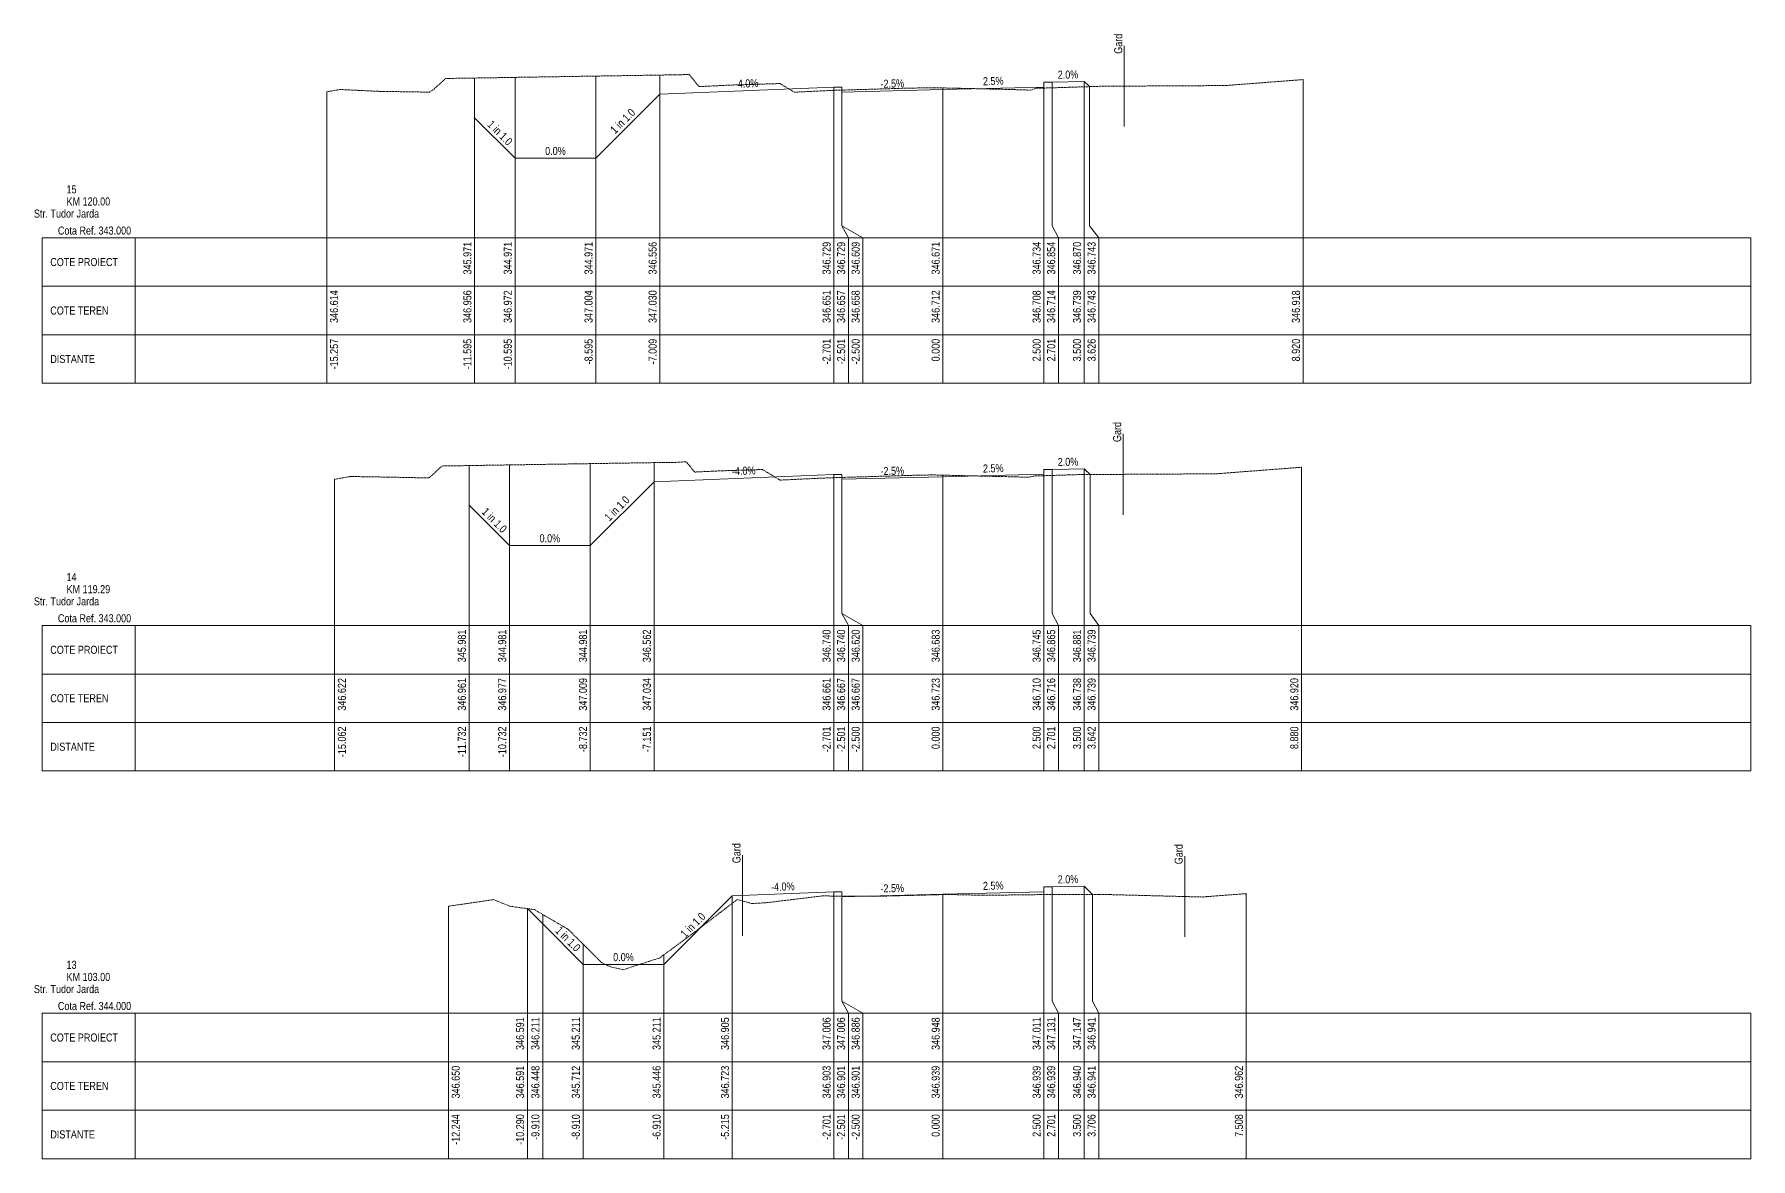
# Paper-space layout 'Str. Tudor Jarda-XS-1' of a CAD drawing. Extents: x 5 to 860, y 10 to 5944.
# Drawn here: x 5 to 430, y 1162 to 1440.4 of the extents above; entities that cross this region are included whole.
import ezdxf
from ezdxf.enums import TextEntityAlignment as Align

# ---------------------------------------------------------------- set-up
doc = ezdxf.new("R2010")
doc.units = 0
doc.linetypes.add('DASHED2', pattern=[0.375, 0.25, -0.125])
doc.layers.add('ARD-No Plot', color=1, linetype='Continuous', lineweight=0, plot=False)
for name, color, linetype, lineweight in [('DESIGN-TEXT', 7, 'Continuous', 0), ('EXISTING-TEXT', 7, 'Continuous', 0), ('LINES', 7, 'Continuous', 0), ('Text', 7, 'Continuous', 0), ('X-RL', 7, 'Continuous', 0), ('XPLOT-DESIGN', 5, 'Continuous', 0), ('XPLOT-EXISTING', 3, 'DASHED2', 0), ('XPLOT-GRADE', 7, 'Continuous', 0), ('XPLOT-KM', 7, 'Continuous', 0), ('XPLOT-TITLE', 7, 'Continuous', 0)]:
    doc.layers.add(name, color=color, linetype=linetype, lineweight=lineweight)
doc.styles.add('Arial', font='arial.ttf', dxfattribs={"width": 0.8})

psp = doc.layouts.new('Str. Tudor Jarda-XS-1')

# ---------------------------------------------------------------- linework, layer by layer
at = {"layer": 'LINES'}
for p, q in [((274.914, 1437.559), (274.914, 1417.559)), ((114.053, 1393), (114.053, 1429.564)), ((114.053, 1393), (114.053, 1429.564)), ((114.053, 1393), (114.053, 1429.564)), ((124.053, 1393), (124.053, 1429.724)), ((124.053, 1393), (124.053, 1429.724)), ((124.053, 1393), (124.053, 1429.724)), ((144.053, 1393), (144.053, 1430.044)), ((144.053, 1393), (144.053, 1430.044)), ((144.053, 1393), (144.053, 1430.044)), ((159.91, 1393), (159.91, 1430.296)), ((159.91, 1393), (159.91, 1430.296)), ((159.91, 1393), (159.91, 1430.296)), ((257.01, 1393), (257.01, 1428.536)), ((257.01, 1393), (257.01, 1428.536)), ((257.01, 1393), (257.01, 1428.536)), ((265, 1393), (265, 1428.696)), ((265, 1393), (265, 1428.696)), ((265, 1393), (265, 1428.696)), ((319.2, 1393), (319.2, 1429.179)), ((319.2, 1393), (319.2, 1429.179)), ((77.435, 1393), (77.435, 1426.144)), ((77.435, 1393), (77.435, 1426.144)), ((202.99, 1393), (202.99, 1427.286)), ((202.99, 1393), (202.99, 1427.286)), ((202.99, 1393), (202.99, 1427.286)), ((204.99, 1393), (204.99, 1427.286)), ((204.99, 1393), (204.99, 1427.286)), ((204.99, 1393), (204.99, 1427.286)), ((205, 1393), (205, 1426.575)), ((205, 1393), (205, 1426.575)), ((205, 1393), (205, 1426.575)), ((230, 1393), (230, 1427.116)), ((230, 1393), (230, 1427.116)), ((230, 1393), (230, 1427.116)), ((255, 1393), (255, 1427.336)), ((255, 1393), (255, 1427.336)), ((255, 1393), (255, 1427.336)), ((266.265, 1393), (266.265, 1427.431)), ((266.265, 1393), (266.265, 1427.431)), ((266.265, 1393), (266.265, 1427.431)), ((6.982, 1378), (6.982, 1390)), ((6.982, 1390), (30, 1390)), ((30, 1354), (30, 1390)), ((30, 1390), (430, 1390)), ((77.435, 1390), (77.435, 1393)), ((77.435, 1390), (77.435, 1393)), ((77.435, 1354), (77.435, 1390)), ((77.435, 1354), (77.435, 1390)), ((114.053, 1390), (114.053, 1393)), ((114.053, 1390), (114.053, 1393)), ((114.053, 1390), (114.053, 1393)), ((114.053, 1354), (114.053, 1390)), ((114.053, 1354), (114.053, 1390)), ((114.053, 1354), (114.053, 1390)), ((124.053, 1390), (124.053, 1393)), ((124.053, 1390), (124.053, 1393)), ((124.053, 1390), (124.053, 1393)), ((124.053, 1354), (124.053, 1390)), ((124.053, 1354), (124.053, 1390)), ((124.053, 1354), (124.053, 1390)), ((144.053, 1390), (144.053, 1393)), ((144.053, 1390), (144.053, 1393)), ((144.053, 1390), (144.053, 1393)), ((144.053, 1354), (144.053, 1390)), ((144.053, 1354), (144.053, 1390)), ((144.053, 1354), (144.053, 1390)), ((159.91, 1390), (159.91, 1393)), ((159.91, 1390), (159.91, 1393)), ((159.91, 1390), (159.91, 1393)), ((159.91, 1354), (159.91, 1390)), ((159.91, 1354), (159.91, 1390)), ((159.91, 1354), (159.91, 1390)), ((202.99, 1390), (202.99, 1393)), ((202.99, 1390), (202.99, 1393)), ((202.99, 1390), (202.99, 1393)), ((202.99, 1354), (202.99, 1390)), ((202.99, 1354), (202.99, 1390)), ((202.99, 1354), (202.99, 1390)), ((206.59, 1390), (204.99, 1393)), ((206.59, 1390), (204.99, 1393)), ((206.59, 1390), (204.99, 1393)), ((210.19, 1390), (205, 1393)), ((210.19, 1390), (205, 1393)), ((210.19, 1390), (205, 1393)), ((206.59, 1354), (206.59, 1390)), ((206.59, 1354), (206.59, 1390)), ((206.59, 1354), (206.59, 1390)), ((210.19, 1354), (210.19, 1390)), ((210.19, 1354), (210.19, 1390)), ((210.19, 1354), (210.19, 1390)), ((230, 1390), (230, 1393)), ((230, 1390), (230, 1393)), ((230, 1390), (230, 1393)), ((230, 1354), (230, 1390)), ((230, 1354), (230, 1390)), ((230, 1354), (230, 1390)), ((255, 1390), (255, 1393)), ((255, 1390), (255, 1393)), ((255, 1390), (255, 1393)), ((255, 1354), (255, 1390)), ((255, 1354), (255, 1390)), ((255, 1354), (255, 1390)), ((258.6, 1390), (257.01, 1393)), ((258.6, 1390), (257.01, 1393)), ((258.6, 1390), (257.01, 1393)), ((258.6, 1354), (258.6, 1390)), ((258.6, 1354), (258.6, 1390)), ((258.6, 1354), (258.6, 1390)), ((265, 1390), (265, 1393)), ((265, 1390), (265, 1393)), ((265, 1390), (265, 1393)), ((265, 1354), (265, 1390)), ((265, 1354), (265, 1390)), ((265, 1354), (265, 1390)), ((268.6, 1390), (266.265, 1393)), ((268.6, 1390), (266.265, 1393)), ((268.6, 1390), (266.265, 1393)), ((268.6, 1354), (268.6, 1390)), ((268.6, 1354), (268.6, 1390)), ((268.6, 1354), (268.6, 1390)), ((319.2, 1390), (319.2, 1393)), ((319.2, 1390), (319.2, 1393)), ((319.2, 1354), (319.2, 1390)), ((319.2, 1354), (319.2, 1390)), ((430, 1354), (430, 1390)), ((6.982, 1366), (6.982, 1378)), ((6.982, 1378), (30, 1378)), ((30, 1378), (6.982, 1378)), ((30, 1378), (430, 1378)), ((6.982, 1354), (6.982, 1366)), ((6.982, 1366), (30, 1366)), ((30, 1366), (6.982, 1366)), ((30, 1366), (430, 1366)), ((30, 1354), (6.982, 1354)), ((30, 1354), (430, 1354)), ((274.64, 1341.438), (274.64, 1321.438)), ((79.381, 1297), (79.381, 1330.216)), ((79.381, 1297), (79.381, 1330.216)), ((112.677, 1297), (112.677, 1333.609)), ((112.677, 1297), (112.677, 1333.609)), ((112.677, 1297), (112.677, 1333.609)), ((122.677, 1297), (122.677, 1333.769)), ((122.677, 1297), (122.677, 1333.769)), ((122.677, 1297), (122.677, 1333.769)), ((142.677, 1297), (142.677, 1334.089)), ((142.677, 1297), (142.677, 1334.089)), ((142.677, 1297), (142.677, 1334.089)), ((158.492, 1297), (158.492, 1334.34)), ((158.492, 1297), (158.492, 1334.34)), ((158.492, 1297), (158.492, 1334.34)), ((202.99, 1297), (202.99, 1331.402)), ((202.99, 1297), (202.99, 1331.402)), ((202.99, 1297), (202.99, 1331.402)), ((204.99, 1297), (204.99, 1331.402)), ((204.99, 1297), (204.99, 1331.402)), ((204.99, 1297), (204.99, 1331.402)), ((205, 1297), (205, 1330.674)), ((205, 1297), (205, 1330.674)), ((205, 1297), (205, 1330.674)), ((230, 1297), (230, 1331.235)), ((230, 1297), (230, 1331.235)), ((230, 1297), (230, 1331.235)), ((255, 1297), (255, 1331.452)), ((255, 1297), (255, 1331.452)), ((255, 1297), (255, 1331.452)), ((257.01, 1297), (257.01, 1332.652)), ((257.01, 1297), (257.01, 1332.652)), ((257.01, 1297), (257.01, 1332.652)), ((265, 1297), (265, 1332.812)), ((265, 1297), (265, 1332.812)), ((265, 1297), (265, 1332.812)), ((266.421, 1297), (266.421, 1331.391)), ((266.421, 1297), (266.421, 1331.391)), ((266.421, 1297), (266.421, 1331.391)), ((318.799, 1297), (318.799, 1333.197)), ((318.799, 1297), (318.799, 1333.197)), ((79.381, 1294), (79.381, 1297)), ((79.381, 1294), (79.381, 1297)), ((112.677, 1294), (112.677, 1297)), ((112.677, 1294), (112.677, 1297)), ((112.677, 1294), (112.677, 1297)), ((122.677, 1294), (122.677, 1297)), ((122.677, 1294), (122.677, 1297)), ((122.677, 1294), (122.677, 1297)), ((142.677, 1294), (142.677, 1297)), ((142.677, 1294), (142.677, 1297)), ((142.677, 1294), (142.677, 1297)), ((158.492, 1294), (158.492, 1297)), ((158.492, 1294), (158.492, 1297)), ((158.492, 1294), (158.492, 1297)), ((202.99, 1294), (202.99, 1297)), ((202.99, 1294), (202.99, 1297)), ((202.99, 1294), (202.99, 1297)), ((206.59, 1294), (204.99, 1297)), ((206.59, 1294), (204.99, 1297)), ((206.59, 1294), (204.99, 1297)), ((210.19, 1294), (205, 1297)), ((210.19, 1294), (205, 1297)), ((210.19, 1294), (205, 1297)), ((230, 1294), (230, 1297)), ((230, 1294), (230, 1297)), ((230, 1294), (230, 1297)), ((255, 1294), (255, 1297)), ((255, 1294), (255, 1297)), ((255, 1294), (255, 1297)), ((258.6, 1294), (257.01, 1297)), ((258.6, 1294), (257.01, 1297)), ((258.6, 1294), (257.01, 1297)), ((265, 1294), (265, 1297)), ((265, 1294), (265, 1297)), ((265, 1294), (265, 1297)), ((268.6, 1294), (266.421, 1297)), ((268.6, 1294), (266.421, 1297)), ((268.6, 1294), (266.421, 1297)), ((318.799, 1294), (318.799, 1297)), ((318.799, 1294), (318.799, 1297)), ((6.982, 1282), (6.982, 1294)), ((6.982, 1294), (30, 1294)), ((30, 1258), (30, 1294)), ((30, 1294), (430, 1294)), ((79.381, 1258), (79.381, 1294)), ((79.381, 1258), (79.381, 1294)), ((112.677, 1258), (112.677, 1294)), ((112.677, 1258), (112.677, 1294)), ((112.677, 1258), (112.677, 1294)), ((122.677, 1258), (122.677, 1294)), ((122.677, 1258), (122.677, 1294)), ((122.677, 1258), (122.677, 1294)), ((142.677, 1258), (142.677, 1294)), ((142.677, 1258), (142.677, 1294)), ((142.677, 1258), (142.677, 1294)), ((158.492, 1258), (158.492, 1294)), ((158.492, 1258), (158.492, 1294)), ((158.492, 1258), (158.492, 1294)), ((202.99, 1258), (202.99, 1294)), ((202.99, 1258), (202.99, 1294)), ((202.99, 1258), (202.99, 1294)), ((206.59, 1258), (206.59, 1294)), ((206.59, 1258), (206.59, 1294)), ((206.59, 1258), (206.59, 1294)), ((210.19, 1258), (210.19, 1294)), ((210.19, 1258), (210.19, 1294)), ((210.19, 1258), (210.19, 1294)), ((230, 1258), (230, 1294)), ((230, 1258), (230, 1294)), ((230, 1258), (230, 1294)), ((255, 1258), (255, 1294)), ((255, 1258), (255, 1294)), ((255, 1258), (255, 1294)), ((258.6, 1258), (258.6, 1294)), ((258.6, 1258), (258.6, 1294)), ((258.6, 1258), (258.6, 1294)), ((265, 1258), (265, 1294)), ((265, 1258), (265, 1294)), ((265, 1258), (265, 1294)), ((268.6, 1258), (268.6, 1294)), ((268.6, 1258), (268.6, 1294)), ((268.6, 1258), (268.6, 1294)), ((318.799, 1258), (318.799, 1294)), ((318.799, 1258), (318.799, 1294)), ((430, 1258), (430, 1294)), ((6.982, 1270), (6.982, 1282)), ((6.982, 1282), (30, 1282)), ((30, 1282), (6.982, 1282)), ((30, 1282), (430, 1282)), ((6.982, 1258), (6.982, 1270)), ((6.982, 1270), (30, 1270)), ((30, 1270), (6.982, 1270)), ((30, 1270), (430, 1270)), ((30, 1258), (6.982, 1258)), ((30, 1258), (430, 1258)), ((180.375, 1237.155), (180.375, 1217.155)), ((289.863, 1236.901), (289.863, 1216.901)), ((257.01, 1201), (257.01, 1229.309)), ((257.01, 1201), (257.01, 1229.309)), ((257.01, 1201), (257.01, 1229.309)), ((265, 1201), (265, 1229.469)), ((265, 1201), (265, 1229.469)), ((265, 1201), (265, 1229.469)), ((107.561, 1201), (107.561, 1224.5)), ((107.561, 1201), (107.561, 1224.5)), ((177.845, 1201), (177.845, 1227.054)), ((177.845, 1201), (177.845, 1227.054)), ((177.845, 1201), (177.845, 1227.054)), ((202.99, 1201), (202.99, 1228.059)), ((202.99, 1201), (202.99, 1228.059)), ((202.99, 1201), (202.99, 1228.059)), ((204.99, 1201), (204.99, 1228.059)), ((204.99, 1201), (204.99, 1228.059)), ((204.99, 1201), (204.99, 1228.059)), ((205, 1201), (205, 1227.013)), ((205, 1201), (205, 1227.013)), ((205, 1201), (205, 1227.013)), ((230, 1201), (230, 1227.484)), ((230, 1201), (230, 1227.484)), ((230, 1201), (230, 1227.484)), ((255, 1201), (255, 1228.109)), ((255, 1201), (255, 1228.109)), ((255, 1201), (255, 1228.109)), ((267.061, 1201), (267.061, 1227.409)), ((267.061, 1201), (267.061, 1227.409)), ((267.061, 1201), (267.061, 1227.409)), ((305.083, 1201), (305.083, 1227.623)), ((305.083, 1201), (305.083, 1227.623)), ((127.099, 1201), (127.099, 1223.906)), ((127.099, 1201), (127.099, 1223.906)), ((127.099, 1201), (127.099, 1223.906)), ((130.898, 1201), (130.898, 1222.475)), ((130.898, 1201), (130.898, 1222.475)), ((130.898, 1201), (130.898, 1222.475)), ((140.898, 1201), (140.898, 1215.123)), ((140.898, 1201), (140.898, 1215.123)), ((140.898, 1201), (140.898, 1215.123)), ((160.898, 1201), (160.898, 1212.46)), ((160.898, 1201), (160.898, 1212.46)), ((160.898, 1201), (160.898, 1212.46)), ((107.561, 1198), (107.561, 1201)), ((107.561, 1198), (107.561, 1201)), ((127.099, 1198), (127.099, 1201)), ((127.099, 1198), (127.099, 1201)), ((127.099, 1198), (127.099, 1201)), ((130.898, 1198), (130.898, 1201)), ((130.898, 1198), (130.898, 1201)), ((130.898, 1198), (130.898, 1201)), ((140.898, 1198), (140.898, 1201)), ((140.898, 1198), (140.898, 1201)), ((140.898, 1198), (140.898, 1201)), ((160.898, 1198), (160.898, 1201)), ((160.898, 1198), (160.898, 1201)), ((160.898, 1198), (160.898, 1201)), ((177.845, 1198), (177.845, 1201)), ((177.845, 1198), (177.845, 1201)), ((177.845, 1198), (177.845, 1201)), ((202.99, 1198), (202.99, 1201)), ((202.99, 1198), (202.99, 1201)), ((202.99, 1198), (202.99, 1201)), ((206.59, 1198), (204.99, 1201)), ((206.59, 1198), (204.99, 1201)), ((206.59, 1198), (204.99, 1201)), ((210.19, 1198), (205, 1201)), ((210.19, 1198), (205, 1201)), ((210.19, 1198), (205, 1201)), ((230, 1198), (230, 1201)), ((230, 1198), (230, 1201)), ((230, 1198), (230, 1201)), ((255, 1198), (255, 1201)), ((255, 1198), (255, 1201)), ((255, 1198), (255, 1201)), ((258.6, 1198), (257.01, 1201)), ((258.6, 1198), (257.01, 1201)), ((258.6, 1198), (257.01, 1201)), ((265, 1198), (265, 1201)), ((265, 1198), (265, 1201)), ((265, 1198), (265, 1201)), ((268.6, 1198), (267.061, 1201)), ((268.6, 1198), (267.061, 1201)), ((268.6, 1198), (267.061, 1201)), ((305.083, 1198), (305.083, 1201)), ((305.083, 1198), (305.083, 1201)), ((6.982, 1186), (6.982, 1198)), ((6.982, 1198), (30, 1198)), ((30, 1162), (30, 1198)), ((30, 1198), (430, 1198)), ((107.561, 1162), (107.561, 1198)), ((107.561, 1162), (107.561, 1198)), ((127.099, 1162), (127.099, 1198)), ((127.099, 1162), (127.099, 1198)), ((127.099, 1162), (127.099, 1198)), ((130.898, 1162), (130.898, 1198)), ((130.898, 1162), (130.898, 1198)), ((130.898, 1162), (130.898, 1198)), ((140.898, 1162), (140.898, 1198)), ((140.898, 1162), (140.898, 1198)), ((140.898, 1162), (140.898, 1198)), ((160.898, 1162), (160.898, 1198)), ((160.898, 1162), (160.898, 1198)), ((160.898, 1162), (160.898, 1198)), ((177.845, 1162), (177.845, 1198)), ((177.845, 1162), (177.845, 1198)), ((177.845, 1162), (177.845, 1198)), ((202.99, 1162), (202.99, 1198)), ((202.99, 1162), (202.99, 1198)), ((202.99, 1162), (202.99, 1198)), ((206.59, 1162), (206.59, 1198)), ((206.59, 1162), (206.59, 1198)), ((206.59, 1162), (206.59, 1198)), ((210.19, 1162), (210.19, 1198)), ((210.19, 1162), (210.19, 1198)), ((210.19, 1162), (210.19, 1198)), ((230, 1162), (230, 1198)), ((230, 1162), (230, 1198)), ((230, 1162), (230, 1198)), ((255, 1162), (255, 1198)), ((255, 1162), (255, 1198)), ((255, 1162), (255, 1198)), ((258.6, 1162), (258.6, 1198)), ((258.6, 1162), (258.6, 1198)), ((258.6, 1162), (258.6, 1198)), ((265, 1162), (265, 1198)), ((265, 1162), (265, 1198)), ((265, 1162), (265, 1198)), ((268.6, 1162), (268.6, 1198)), ((268.6, 1162), (268.6, 1198)), ((268.6, 1162), (268.6, 1198)), ((305.083, 1162), (305.083, 1198)), ((305.083, 1162), (305.083, 1198)), ((430, 1162), (430, 1198)), ((6.982, 1174), (6.982, 1186)), ((6.982, 1186), (30, 1186)), ((30, 1186), (6.982, 1186)), ((30, 1186), (430, 1186)), ((6.982, 1162), (6.982, 1174)), ((6.982, 1174), (30, 1174)), ((30, 1174), (6.982, 1174)), ((30, 1174), (430, 1174)), ((30, 1162), (6.982, 1162)), ((30, 1162), (430, 1162))]:
    psp.add_line(p, q, dxfattribs=at)
at = {"layer": 'XPLOT-DESIGN'}
for p, q in [((255, 1427.336), (255.01, 1428.536)), ((255.01, 1428.536), (257.01, 1428.536)), ((257.01, 1428.536), (265, 1428.696)), ((265, 1428.696), (266.265, 1427.431)), ((144.053, 1409.706), (159.91, 1425.563)), ((159.91, 1425.563), (202.99, 1427.286)), ((202.99, 1427.286), (204.99, 1427.286)), ((204.99, 1427.286), (205, 1426.086)), ((205, 1426.086), (230, 1426.711)), ((230, 1426.711), (255, 1427.336)), ((114.053, 1419.706), (124.053, 1409.706)), ((124.053, 1409.706), (144.053, 1409.706)), ((158.492, 1329.622), (202.99, 1331.402)), ((202.99, 1331.402), (204.99, 1331.402)), ((204.99, 1331.402), (205, 1330.202)), ((205, 1330.202), (230, 1330.827)), ((230, 1330.827), (255, 1331.452)), ((255, 1331.452), (255.01, 1332.652)), ((255.01, 1332.652), (257.01, 1332.652)), ((257.01, 1332.652), (265, 1332.812)), ((265, 1332.812), (266.421, 1331.391)), ((142.677, 1313.807), (158.492, 1329.622)), ((112.677, 1323.807), (122.677, 1313.807)), ((122.677, 1313.807), (142.677, 1313.807)), ((255, 1228.109), (255.01, 1229.309)), ((255.01, 1229.309), (257.01, 1229.309)), ((257.01, 1229.309), (265, 1229.469)), ((265, 1229.469), (267.061, 1227.409)), ((160.898, 1210.107), (177.845, 1227.054)), ((177.845, 1227.054), (202.99, 1228.059)), ((202.99, 1228.059), (204.99, 1228.059)), ((204.99, 1228.059), (205, 1226.859)), ((205, 1226.859), (230, 1227.484)), ((230, 1227.484), (255, 1228.109)), ((127.099, 1223.906), (130.898, 1220.107)), ((130.898, 1220.107), (140.898, 1210.107)), ((140.898, 1210.107), (160.898, 1210.107))]:
    psp.add_line(p, q, dxfattribs=at)
at = {"layer": 'XPLOT-EXISTING'}
for p, q in [((104.037, 1426.857), (106.868, 1429.448)), ((106.868, 1429.448), (114.053, 1429.564)), ((114.053, 1429.564), (124.053, 1429.724)), ((124.053, 1429.724), (135.835, 1429.914)), ((135.835, 1429.914), (144.053, 1430.044)), ((144.053, 1430.044), (159.91, 1430.296)), ((159.91, 1430.296), (162.37, 1430.335)), ((162.37, 1430.335), (164.827, 1430.355)), ((164.827, 1430.355), (167.097, 1430.481)), ((167.097, 1430.481), (169.617, 1427.439)), ((177.491, 1427.817), (189.63, 1428.199)), ((189.63, 1428.199), (193.198, 1426.056)), ((300.012, 1427.701), (319.2, 1429.179)), ((77.435, 1426.144), (80.675, 1426.724)), ((80.675, 1426.724), (90.241, 1426.271)), ((90.241, 1426.271), (102.852, 1426.065)), ((102.852, 1426.065), (104.037, 1426.857)), ((169.617, 1427.439), (177.491, 1427.817)), ((193.198, 1426.056), (202.99, 1426.514)), ((202.99, 1426.514), (203.112, 1426.52)), ((203.112, 1426.52), (204.99, 1426.575)), ((204.99, 1426.575), (205, 1426.575)), ((205, 1426.575), (221.153, 1427.052)), ((221.153, 1427.052), (227.624, 1427.172)), ((227.624, 1427.172), (230, 1427.116)), ((230, 1427.116), (230, 1427.116)), ((230, 1427.116), (247.065, 1426.713)), ((247.065, 1426.713), (251.704, 1426.571)), ((251.704, 1426.571), (253.049, 1427.015)), ((253.049, 1427.015), (255, 1427.077)), ((255, 1427.077), (257.01, 1427.14)), ((257.01, 1427.14), (265, 1427.391)), ((265, 1427.391), (266.265, 1427.431)), ((266.265, 1427.431), (269.32, 1427.527)), ((269.32, 1427.527), (300.012, 1427.701)), ((163.865, 1334.404), (166.426, 1334.546)), ((166.426, 1334.546), (168.536, 1332)), ((79.381, 1330.216), (83.28, 1330.915)), ((83.28, 1330.915), (83.7, 1330.895)), ((83.7, 1330.895), (92.527, 1330.75)), ((92.527, 1330.75), (102.432, 1330.551)), ((102.432, 1330.551), (102.783, 1330.585)), ((102.783, 1330.585), (105.971, 1333.501)), ((105.971, 1333.501), (112.677, 1333.609)), ((112.677, 1333.609), (122.677, 1333.769)), ((122.677, 1333.769), (139.073, 1334.032)), ((139.073, 1334.032), (142.677, 1334.089)), ((142.677, 1334.089), (158.492, 1334.34)), ((158.492, 1334.34), (161.094, 1334.381)), ((161.094, 1334.381), (163.865, 1334.404)), ((168.536, 1332), (175.132, 1332.315)), ((175.132, 1332.315), (185.31, 1332.634)), ((185.31, 1332.634), (189.679, 1330.013)), ((189.679, 1330.013), (201.805, 1330.579)), ((201.805, 1330.579), (202.99, 1330.614)), ((202.99, 1330.614), (204.99, 1330.673)), ((204.99, 1330.673), (205, 1330.674)), ((205, 1330.674), (223.827, 1331.228)), ((223.827, 1331.228), (227.434, 1331.295)), ((227.434, 1331.295), (230, 1331.235)), ((230, 1331.235), (230, 1331.235)), ((230, 1331.235), (248.158, 1330.805)), ((248.158, 1330.805), (251.405, 1330.706)), ((251.405, 1330.706), (252.347, 1331.017)), ((252.347, 1331.017), (255, 1331.1)), ((255, 1331.1), (257.01, 1331.163)), ((257.01, 1331.163), (263.766, 1331.376)), ((263.766, 1331.376), (265, 1331.383)), ((265, 1331.383), (266.421, 1331.391)), ((266.421, 1331.391), (297.651, 1331.569)), ((297.651, 1331.569), (318.799, 1333.197)), ((107.561, 1224.5), (118.662, 1226.131)), ((118.662, 1226.131), (119.231, 1225.943)), ((119.231, 1225.943), (122.804, 1224.501)), ((122.804, 1224.501), (127.099, 1223.906)), ((168.053, 1217.748), (177.845, 1225.234)), ((177.845, 1225.234), (179.089, 1226.185)), ((179.089, 1226.185), (182.728, 1225.166)), ((182.728, 1225.166), (186.208, 1225.361)), ((186.208, 1225.361), (200.067, 1227.051)), ((200.067, 1227.051), (202.99, 1227.028)), ((202.99, 1227.028), (204.99, 1227.013)), ((204.99, 1227.013), (205, 1227.013)), ((205, 1227.013), (212.89, 1226.953)), ((212.89, 1226.953), (230, 1227.388)), ((230, 1227.388), (231.184, 1227.419)), ((230, 1227.388), (230, 1227.388)), ((231.184, 1227.419), (240.126, 1227.208)), ((240.126, 1227.208), (254.33, 1227.384)), ((254.33, 1227.384), (255, 1227.385)), ((255, 1227.385), (257.01, 1227.389)), ((257.01, 1227.389), (265, 1227.405)), ((265, 1227.405), (267.061, 1227.409)), ((267.061, 1227.409), (270.076, 1227.414)), ((270.076, 1227.414), (294.18, 1226.789)), ((294.18, 1226.789), (305.083, 1227.623)), ((127.099, 1223.906), (128.868, 1223.661)), ((128.868, 1223.661), (130.898, 1222.475)), ((130.898, 1222.475), (137.219, 1218.783)), ((137.219, 1218.783), (140.898, 1215.123)), ((160.898, 1212.46), (168.053, 1217.748)), ((140.898, 1215.123), (145.537, 1210.508)), ((153.426, 1209.647), (159.838, 1211.676)), ((159.838, 1211.676), (160.898, 1212.46)), ((145.537, 1210.508), (147.743, 1209.496)), ((147.743, 1209.496), (150.948, 1208.777)), ((150.948, 1208.777), (153.426, 1209.647))]:
    psp.add_line(p, q, dxfattribs=at)

# ---------------------------------------------------------------- texts
at = {"layer": 'ARD-No Plot', "style": 'Arial', "width": 0.8}
for p in [(13, 1395), (13, 1299), (13, 1203)]:
    psp.add_text('Str. Tudor Jarda', height=2, dxfattribs=at).set_placement(p, align=Align.CENTER)
at = {"layer": 'DESIGN-TEXT', "style": 'Arial', "width": 0.8}
for s, p in [('345.971', (113.253, 1389)), ('344.971', (123.253, 1389)), ('344.971', (143.253, 1389)), ('346.556', (159.11, 1389)), ('346.729', (202.19, 1389)), ('346.729', (205.79, 1389)), ('346.609', (209.39, 1389)), ('346.671', (229.2, 1389)), ('346.734', (254.2, 1389)), ('346.854', (257.8, 1389)), ('346.870', (264.2, 1389)), ('346.743', (267.8, 1389)), ('345.981', (111.877, 1293)), ('344.981', (121.877, 1293)), ('344.981', (141.877, 1293)), ('346.562', (157.692, 1293)), ('346.740', (202.19, 1293)), ('346.740', (205.79, 1293)), ('346.620', (209.39, 1293)), ('346.683', (229.2, 1293)), ('346.745', (254.2, 1293)), ('346.865', (257.8, 1293)), ('346.881', (264.2, 1293)), ('346.739', (267.8, 1293)), ('346.591', (126.299, 1197)), ('346.211', (130.098, 1197)), ('345.211', (140.098, 1197)), ('345.211', (160.098, 1197)), ('346.905', (177.045, 1197)), ('347.006', (202.19, 1197)), ('347.006', (205.79, 1197)), ('346.886', (209.39, 1197)), ('346.948', (229.2, 1197)), ('347.011', (254.2, 1197)), ('347.131', (257.8, 1197)), ('347.147', (264.2, 1197)), ('346.941', (267.8, 1197))]:
    psp.add_text(s, height=2, rotation=90, dxfattribs=at).set_placement(p, align=Align.RIGHT)
at = {"layer": 'EXISTING-TEXT', "style": 'Arial', "width": 0.8}
for s, p in [('346.614', (80.235, 1377)), ('347.004', (143.253, 1377)), ('347.030', (159.11, 1377)), ('346.714', (257.8, 1377)), ('346.956', (113.253, 1377)), ('346.972', (123.253, 1377)), ('346.651', (202.19, 1377)), ('346.657', (205.79, 1377)), ('346.658', (209.39, 1377)), ('346.712', (229.2, 1377)), ('346.712', (229.2, 1377)), ('346.708', (254.2, 1377)), ('346.739', (264.2, 1377)), ('346.743', (267.8, 1377)), ('346.918', (318.4, 1377)), ('346.622', (82.181, 1281)), ('346.961', (111.877, 1281)), ('346.977', (121.877, 1281)), ('347.009', (141.877, 1281)), ('347.034', (157.692, 1281)), ('346.661', (202.19, 1281)), ('346.667', (205.79, 1281)), ('346.667', (209.39, 1281)), ('346.723', (229.2, 1281)), ('346.723', (229.2, 1281)), ('346.710', (254.2, 1281)), ('346.716', (257.8, 1281)), ('346.738', (264.2, 1281)), ('346.739', (267.8, 1281)), ('346.920', (317.999, 1281)), ('346.650', (110.361, 1185)), ('346.591', (126.299, 1185)), ('346.448', (130.098, 1185)), ('345.712', (140.098, 1185)), ('345.446', (160.098, 1185)), ('346.723', (177.045, 1185)), ('346.903', (202.19, 1185)), ('346.901', (205.79, 1185)), ('346.901', (209.39, 1185)), ('346.939', (229.2, 1185)), ('346.939', (229.2, 1185)), ('346.939', (254.2, 1185)), ('346.939', (257.8, 1185)), ('346.940', (264.2, 1185)), ('346.941', (267.8, 1185)), ('346.962', (304.283, 1185))]:
    psp.add_text(s, height=2, rotation=90, dxfattribs=at).set_placement(p, align=Align.RIGHT)
at = {"layer": 'Text', "style": 'Arial', "width": 0.8}
for p in [(274.414, 1435.559), (274.14, 1339.438), (179.875, 1235.155), (289.363, 1234.901)]:
    psp.add_text('Gard', height=2, rotation=90, dxfattribs=at).set_placement(p)
for s, p in [('-15.257', (80.235, 1365)), ('-15.257', (80.235, 1365)), ('-11.595', (113.253, 1365)), ('-11.595', (113.253, 1365)), ('-11.595', (113.253, 1365)), ('-10.595', (123.253, 1365)), ('-10.595', (123.253, 1365)), ('-10.595', (123.253, 1365)), ('-8.595', (143.253, 1365)), ('-8.595', (143.253, 1365)), ('-8.595', (143.253, 1365)), ('-7.009', (159.11, 1365)), ('-7.009', (159.11, 1365)), ('-7.009', (159.11, 1365)), ('-2.701', (202.19, 1365)), ('-2.701', (202.19, 1365)), ('-2.701', (202.19, 1365)), ('-2.501', (205.79, 1365)), ('-2.501', (205.79, 1365)), ('-2.501', (205.79, 1365)), ('-2.500', (209.39, 1365)), ('-2.500', (209.39, 1365)), ('-2.500', (209.39, 1365)), ('0.000', (229.2, 1365)), ('0.000', (229.2, 1365)), ('0.000', (229.2, 1365)), ('2.500', (254.2, 1365)), ('2.500', (254.2, 1365)), ('2.500', (254.2, 1365)), ('2.701', (257.8, 1365)), ('2.701', (257.8, 1365)), ('2.701', (257.8, 1365)), ('3.500', (264.2, 1365)), ('3.500', (264.2, 1365)), ('3.500', (264.2, 1365)), ('3.626', (267.8, 1365)), ('3.626', (267.8, 1365)), ('3.626', (267.8, 1365)), ('8.920', (318.4, 1365)), ('8.920', (318.4, 1365)), ('-15.062', (82.181, 1269)), ('-15.062', (82.181, 1269)), ('-11.732', (111.877, 1269)), ('-11.732', (111.877, 1269)), ('-11.732', (111.877, 1269)), ('-10.732', (121.877, 1269)), ('-10.732', (121.877, 1269)), ('-10.732', (121.877, 1269)), ('-8.732', (141.877, 1269)), ('-8.732', (141.877, 1269)), ('-8.732', (141.877, 1269)), ('-7.151', (157.692, 1269)), ('-7.151', (157.692, 1269)), ('-7.151', (157.692, 1269)), ('-2.701', (202.19, 1269)), ('-2.701', (202.19, 1269)), ('-2.701', (202.19, 1269)), ('-2.501', (205.79, 1269)), ('-2.501', (205.79, 1269)), ('-2.501', (205.79, 1269)), ('-2.500', (209.39, 1269)), ('-2.500', (209.39, 1269)), ('-2.500', (209.39, 1269)), ('0.000', (229.2, 1269)), ('0.000', (229.2, 1269)), ('0.000', (229.2, 1269)), ('2.500', (254.2, 1269)), ('2.500', (254.2, 1269)), ('2.500', (254.2, 1269)), ('2.701', (257.8, 1269)), ('2.701', (257.8, 1269)), ('2.701', (257.8, 1269)), ('3.500', (264.2, 1269)), ('3.500', (264.2, 1269)), ('3.500', (264.2, 1269)), ('3.642', (267.8, 1269)), ('3.642', (267.8, 1269)), ('3.642', (267.8, 1269)), ('8.880', (317.999, 1269)), ('8.880', (317.999, 1269)), ('-12.244', (110.361, 1173)), ('-12.244', (110.361, 1173)), ('-10.290', (126.299, 1173)), ('-10.290', (126.299, 1173)), ('-10.290', (126.299, 1173)), ('-9.910', (130.098, 1173)), ('-9.910', (130.098, 1173)), ('-9.910', (130.098, 1173)), ('-8.910', (140.098, 1173)), ('-8.910', (140.098, 1173)), ('-8.910', (140.098, 1173)), ('-6.910', (160.098, 1173)), ('-6.910', (160.098, 1173)), ('-6.910', (160.098, 1173)), ('-5.215', (177.045, 1173)), ('-5.215', (177.045, 1173)), ('-5.215', (177.045, 1173)), ('-2.701', (202.19, 1173)), ('-2.701', (202.19, 1173)), ('-2.701', (202.19, 1173)), ('-2.501', (205.79, 1173)), ('-2.501', (205.79, 1173)), ('-2.501', (205.79, 1173)), ('-2.500', (209.39, 1173)), ('-2.500', (209.39, 1173)), ('-2.500', (209.39, 1173)), ('0.000', (229.2, 1173)), ('0.000', (229.2, 1173)), ('0.000', (229.2, 1173)), ('2.500', (254.2, 1173)), ('2.500', (254.2, 1173)), ('2.500', (254.2, 1173)), ('2.701', (257.8, 1173)), ('2.701', (257.8, 1173)), ('2.701', (257.8, 1173)), ('3.500', (264.2, 1173)), ('3.500', (264.2, 1173)), ('3.500', (264.2, 1173)), ('3.706', (267.8, 1173)), ('3.706', (267.8, 1173)), ('3.706', (267.8, 1173)), ('7.508', (304.283, 1173)), ('7.508', (304.283, 1173))]:
    psp.add_text(s, height=2, rotation=90, dxfattribs=at).set_placement(p, align=Align.RIGHT)
at = {"layer": 'X-RL', "style": 'Arial', "width": 0.8}
for s, p in [('Cota Ref. 343.000', (29, 1390.8)), ('Cota Ref. 343.000', (29, 1294.8)), ('Cota Ref. 344.000', (29, 1198.8))]:
    psp.add_text(s, height=2, dxfattribs=at).set_placement(p, align=Align.RIGHT)
at = {"layer": 'XPLOT-GRADE', "style": 'Arial', "width": 0.8}
for s, rotation, p in [('-4.0%', 2.29061, (181.418, 1427.224)), ('-2.5%', 1.4321, (217.48, 1427.199)), ('2.5%', 1.4321, (242.48, 1427.824)), ('2.0%', 1.14576, (260.989, 1429.416)), ('1 in 1.0', 45, (151.416, 1418.2)), ('1 in 1.0', 315, (119.619, 1415.272)), ('0.0%', 0, (134.053, 1410.506)), ('2.0%', 1.14576, (260.989, 1333.532)), ('-4.0%', 2.29061, (180.709, 1331.312)), ('-2.5%', 1.4321, (217.48, 1331.315)), ('2.5%', 1.4321, (242.48, 1331.94)), ('1 in 1.0', 45, (150.019, 1322.28)), ('1 in 1.0', 315, (118.242, 1319.372)), ('0.0%', 0, (132.677, 1314.607)), ('-4.0%', 2.29061, (190.386, 1228.356)), ('-2.5%', 1.4321, (217.48, 1227.972)), ('2.5%', 1.4321, (242.48, 1228.597)), ('2.0%', 1.14576, (260.989, 1230.189)), ('1 in 1.0', 45, (168.806, 1219.146)), ('1 in 1.0', 315, (136.464, 1215.672)), ('0.0%', 0, (150.898, 1210.907))]:
    psp.add_text(s, height=2, rotation=rotation, dxfattribs=at).set_placement(p, align=Align.CENTER)
at = {"layer": 'XPLOT-KM', "style": 'Arial', "width": 0.8}
for s, p in [('15', (13, 1401)), ('KM 120.00', (13, 1398)), ('14', (13, 1305)), ('KM 119.29', (13, 1302)), ('13', (13, 1209)), ('KM 103.00', (13, 1206))]:
    psp.add_text(s, height=2, dxfattribs=at).set_placement(p)
at = {"layer": 'XPLOT-TITLE', "style": 'Arial', "width": 0.8}
for s, p in [('COTE PROIECT', (8.982, 1383)), ('COTE TEREN', (8.982, 1371)), ('DISTANTE', (8.982, 1359)), ('COTE PROIECT', (8.982, 1287)), ('COTE TEREN', (8.982, 1275)), ('DISTANTE', (8.982, 1263)), ('COTE PROIECT', (8.982, 1191)), ('COTE TEREN', (8.982, 1179)), ('DISTANTE', (8.982, 1167))]:
    psp.add_text(s, height=2, dxfattribs=at).set_placement(p)

doc.saveas('drawing.dxf')
